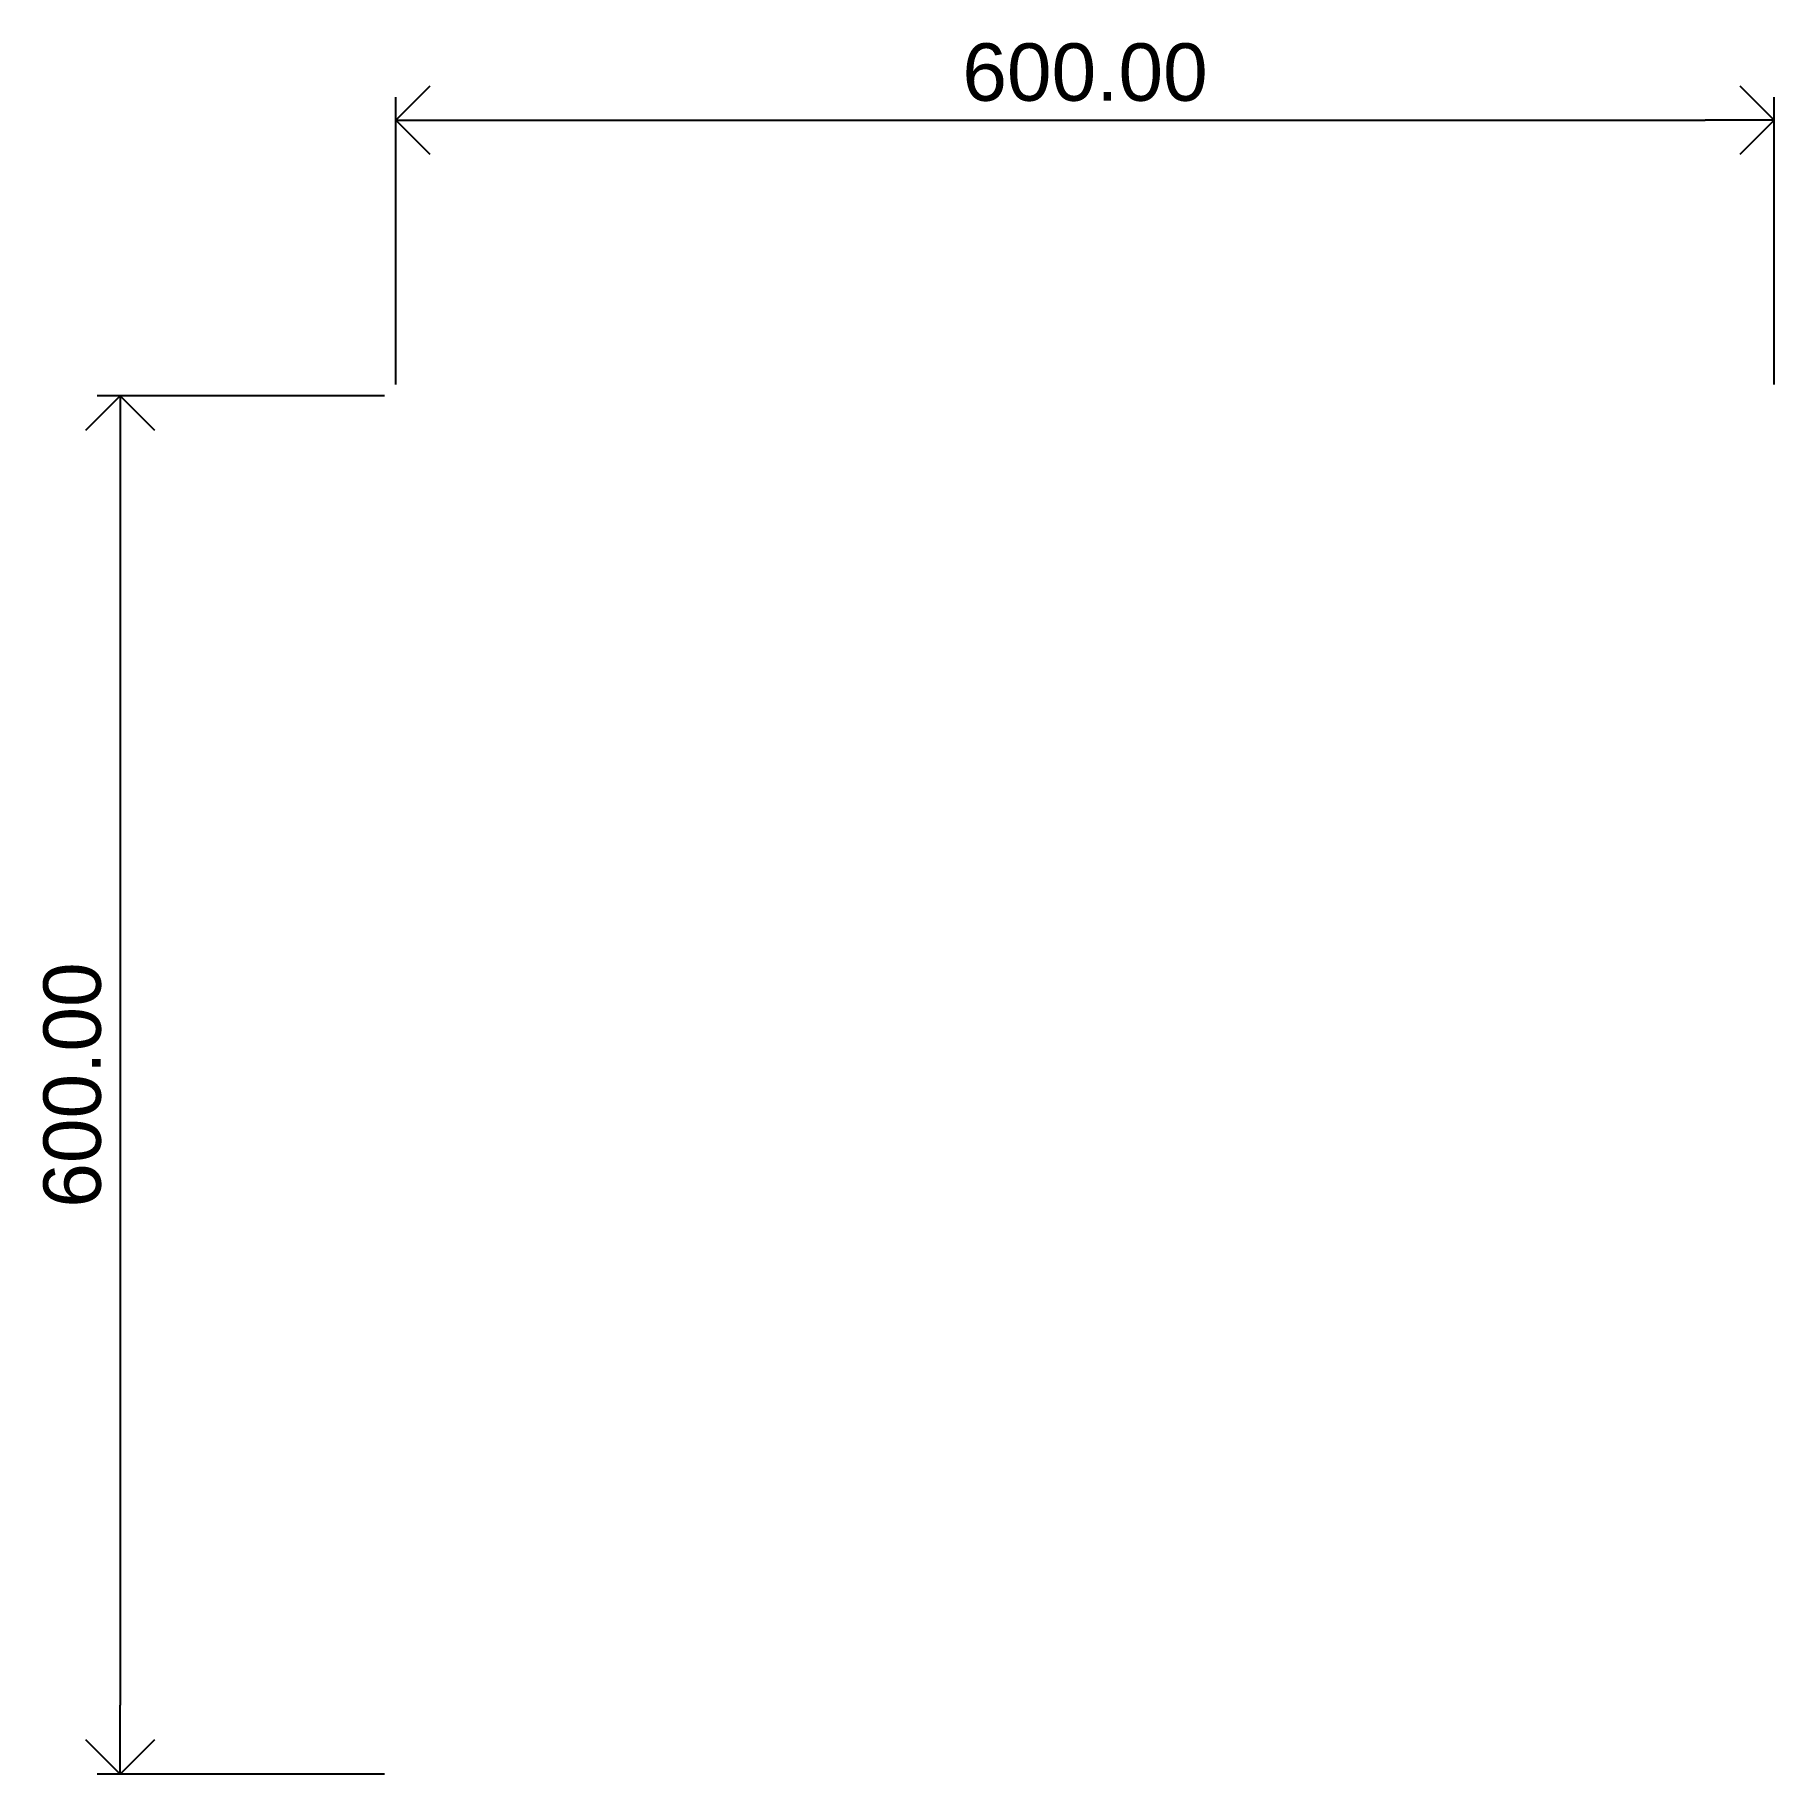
# Model space of a CAD drawing. Header units: millimetres. Extents: x 2020 to 2777, y 1399 to 2157.
import ezdxf

# ---------------------------------------------------------------- set-up
doc = ezdxf.new("R2010")
doc.units = ezdxf.units.MM
doc.layers.add('Default', color=7, linetype='Continuous')
doc.styles.add('Arial Regular', font='arial.ttf')
doc.dimstyles.new('Millimeter Small', dxfattribs={"dimscale": 10, "dimtxt": 2.5, "dimasz": 3, "dimexe": 1, "dimexo": 0.5, "dimgap": 0.8, "dimtad": 1, "dimtoh": 1, "dimzin": 1, "dimdsep": 46, "dimtxsty": 'Arial Regular', "dimblk": 'OPEN90', "dimcen": 2.5, "dimadec": 1, "dimazin": 1, "dimtfac": 1, "dimtdec": 4, "dimtix": 1, "dimtofl": 0, "dimtmove": 1, "dimatfit": 3, "dimldrblk": 'OPEN90', "dimfxl": 1, "dimtolj": 1, "dimtzin": 1, "dimarcsym": 0})

# ---------------------------------------------------------------- blocks, each defined once
blk = doc.blocks.new('_Open90')
at = {"color": 0, "linetype": 'ByBlock', "lineweight": -2}
for p, q in [((-0.5, 0.5), (0, 0)), ((0, 0), (-1, 0)), ((0, 0), (-0.5, -0.5))]:
    blk.add_line(p, q, dxfattribs=at)
blk = doc.blocks.new('*D3')
at = {"layer": 'Default', "color": 0, "lineweight": -2, "transparency": 16777216}
for p, q in [((2177.29, 2004.37), (2177.29, 2129.37)), ((2777.29, 2004.37), (2777.29, 2129.37)), ((2207.29, 2119.37), (2747.29, 2119.37))]:
    blk.add_line(p, q, dxfattribs=at)
at = {"layer": 'Defpoints', "color": 0, "transparency": 16777216}
for p in [(2777.29, 2119.37), (2177.29, 1999.37), (2777.29, 1999.37)]:
    blk.add_point(p, dxfattribs=at)
at = {"layer": 'Default', "color": 0, "lineweight": -2, "transparency": 16777216, "xscale": 30, "yscale": 30, "zscale": 30, "rotation": 180}
blk.add_blockref('_Open90', (2177.29, 2119.37), dxfattribs=at)
at = {"layer": 'Default', "color": 0, "lineweight": -2, "transparency": 16777216, "xscale": 30, "yscale": 30, "zscale": 30}
blk.add_blockref('_Open90', (2777.29, 2119.37), dxfattribs=at)
at = {"layer": 'Default', "color": 0, "transparency": 16777216, "insert": (2477.29, 2140.13), "char_height": 25, "attachment_point": 5, "style": 'Arial Regular'}
blk.add_mtext('\\A1;600.00', dxfattribs=at)
blk = doc.blocks.new('*D4')
at = {"layer": 'Default', "color": 0, "lineweight": -2, "transparency": 16777216}
for p, q in [((2172.29, 1999.37), (2047.29, 1999.37)), ((2057.29, 1969.37), (2057.29, 1429.37)), ((2172.29, 1399.37), (2047.29, 1399.37))]:
    blk.add_line(p, q, dxfattribs=at)
at = {"layer": 'Defpoints', "color": 0, "transparency": 16777216}
for p in [(2177.29, 1999.37), (2057.29, 1399.37), (2177.29, 1399.37)]:
    blk.add_point(p, dxfattribs=at)
at = {"layer": 'Default', "color": 0, "lineweight": -2, "transparency": 16777216, "xscale": 30, "yscale": 30, "zscale": 30}
for p, rotation in [((2057.29, 1999.37), 90), ((2057.29, 1399.37), 270)]:
    blk.add_blockref('_Open90', p, dxfattribs=dict(at, rotation=rotation))
at = {"layer": 'Default', "color": 0, "transparency": 16777216, "insert": (2036.53, 1699.37), "char_height": 25, "attachment_point": 5, "rotation": 90, "style": 'Arial Regular'}
blk.add_mtext('\\A1;600.00', dxfattribs=at)

msp = doc.modelspace()

# ---------------------------------------------------------------- dimensions: what is measured, and where the dimension line sits
at = {"layer": 'Default'}
dim = msp.add_linear_dim(base=(2777.289, 2119.368, -280), p1=(2177.289, 1999.368, -280), p2=(2777.289, 1999.368, -280), dimstyle='Millimeter Small', override={"dimscale": 10, "dimtxt": 2.5, "dimasz": 3, "dimexe": 1, "dimexo": 0.5, "dimgap": 0.8, "dimtad": 1, "dimtih": 0, "dimtoh": 0, "dimdec": 2, "dimzin": 1, "dimtxsty": 'Arial Regular', "dimblk": 'Open90', "dimsah": 0, "dimcen": 2.5, "dimadec": 1, "dimazin": 1, "dimtix": 0, "dimtmove": 0, "dimtzin": 1}, dxfattribs=at)
dim.commit()
dim.dimension.update_dxf_attribs({"geometry": '*D3', "text_midpoint": (2477.289, 2140.131, -280)})
dim = msp.add_linear_dim(base=(2057.289, 1399.368, -280), p1=(2177.289, 1999.368, -280), p2=(2177.289, 1399.368, -280), angle=90, dimstyle='Millimeter Small', override={"dimscale": 10, "dimtxt": 2.5, "dimasz": 3, "dimexe": 1, "dimexo": 0.5, "dimgap": 0.8, "dimtad": 1, "dimtih": 0, "dimtoh": 0, "dimdec": 2, "dimzin": 1, "dimtxsty": 'Arial Regular', "dimblk": 'Open90', "dimsah": 0, "dimcen": 2.5, "dimadec": 1, "dimazin": 1, "dimtix": 0, "dimtmove": 0, "dimtzin": 1}, dxfattribs=at)
dim.commit()
dim.dimension.update_dxf_attribs({"geometry": '*D4', "text_midpoint": (2036.526, 1699.368, -280)})

doc.saveas('drawing.dxf')
